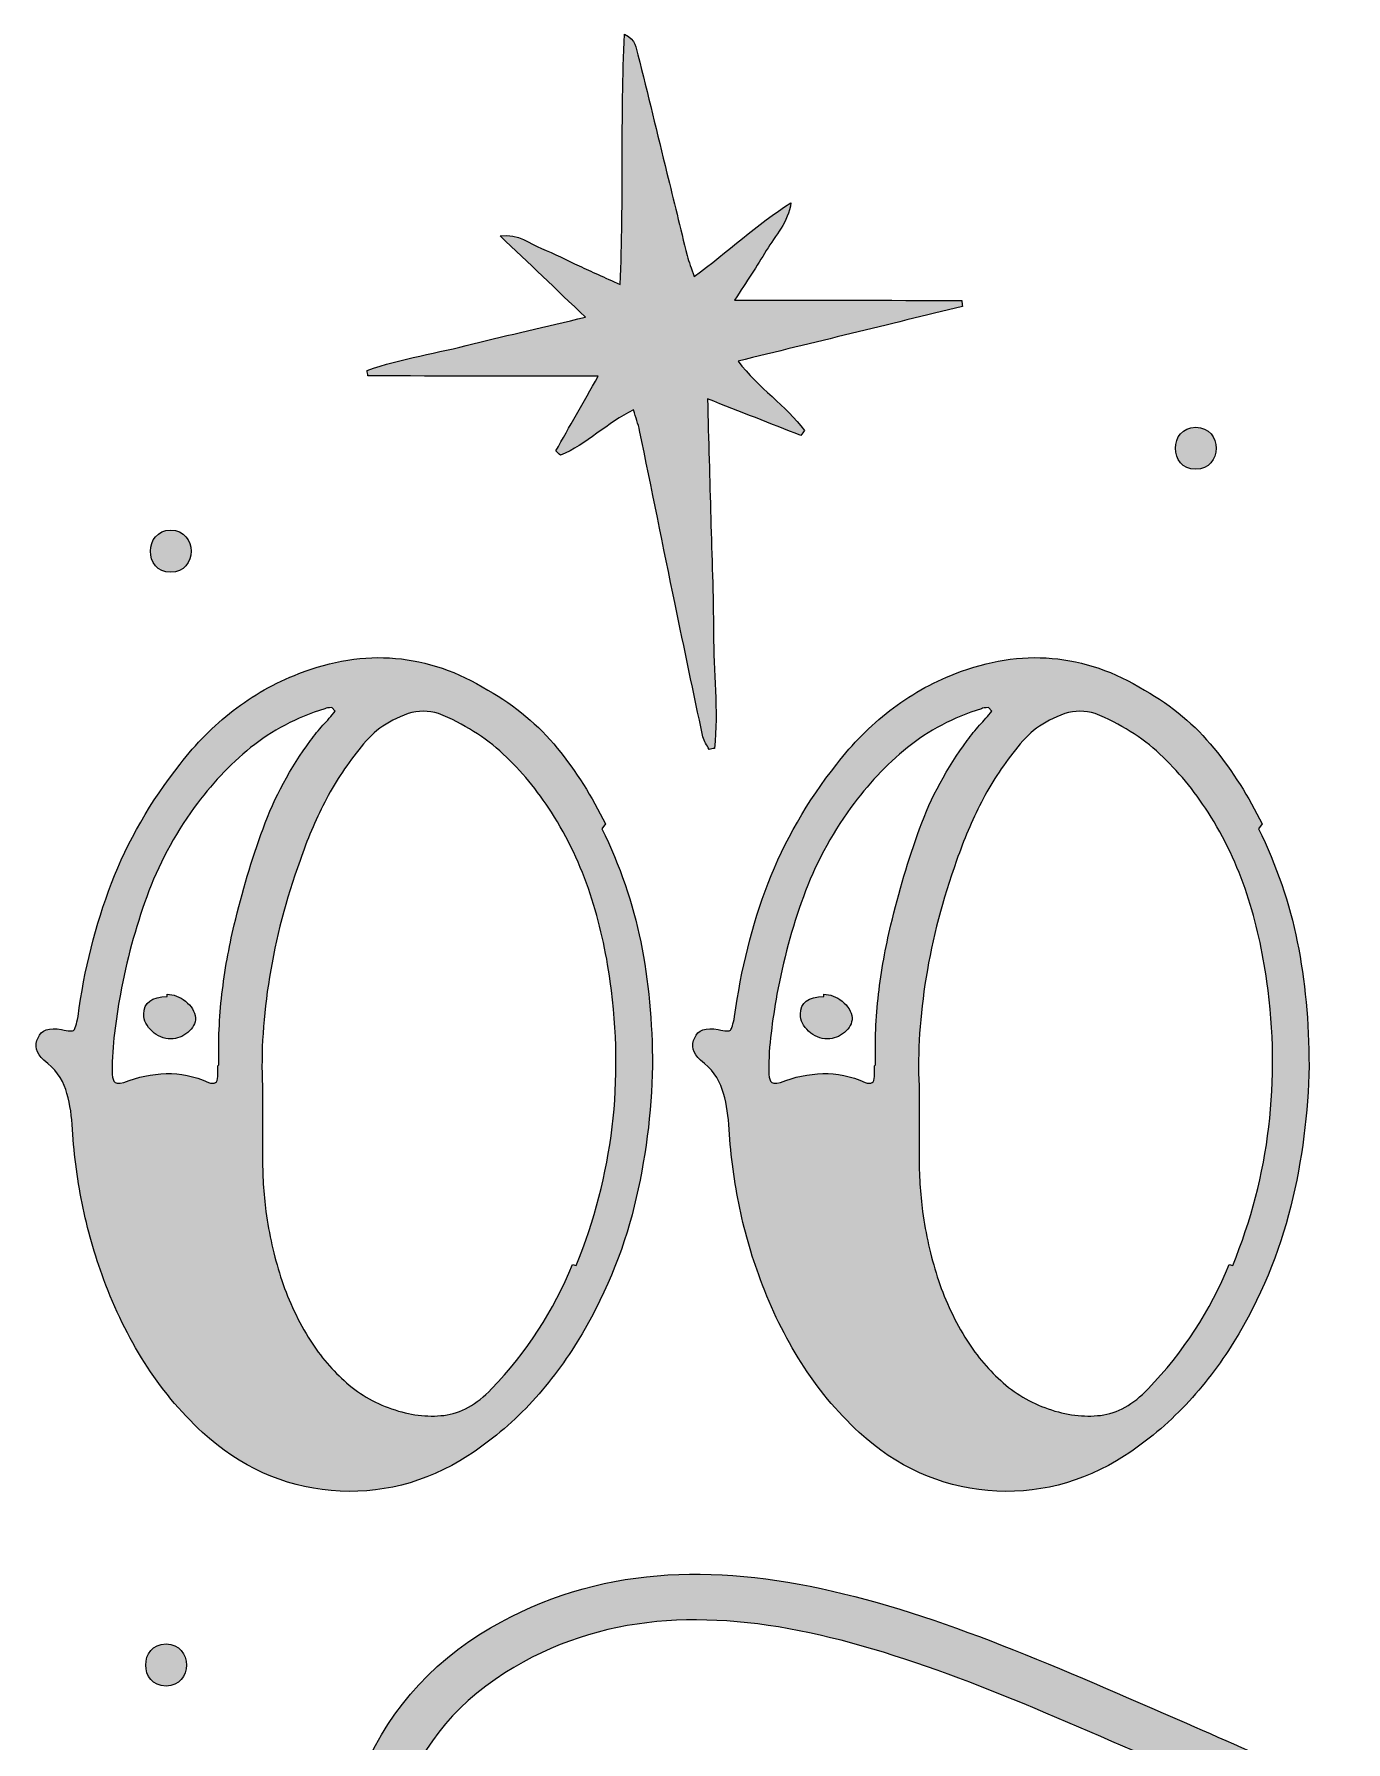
# Model space of a CAD drawing. Header units: inches. Extents: x 98 to 986, y -1004 to -77.
# Drawn here: x 409.9 to 668.2, y -412.8 to -76.6 of the extents above; entities that cross this region are included whole.
import ezdxf

# ---------------------------------------------------------------- set-up
doc = ezdxf.new("R2010")
doc.units = ezdxf.units.IN
doc.header["$MEASUREMENT"] = 0
doc.layers.add('Layer 1', color=7, linetype='Continuous')

# ---------------------------------------------------------------- blocks, each defined once
blk = doc.blocks.new('block 2')
at = {"layer": 'Layer 1', "true_color": 0x71020c}
h = blk.add_hatch(color=16, dxfattribs=at)
h.dxf.hatch_style = 2
edge = h.paths.add_edge_path()
edge.add_spline(control_points=[(521, -143.94), (518.01, -149.2), (515.32, -153.91), (512.64, -158.63), (512.94, -158.91), (513.24, -159.2), (513.53, -159.48), (518.75, -157.4), (522.71, -153.06), (527.93, -150.58), (528.38, -152.06), (528.86, -153.33), (529.13, -154.64), (531.48, -166.03), (533.78, -177.42), (536.13, -188.81), (537.92, -197.53), (539.74, -206.25), (541.61, -214.96), (541.79, -215.82), (542.4, -216.6), (542.82, -217.41), (543.17, -217.34), (543.52, -217.28), (543.88, -217.21), (544.69, -209.67), (543.68, -202.08), (543.68, -194.53), (543.68, -186.98), (543.34, -179.44), (543.14, -171.89), (542.94, -164.26), (542.73, -156.63), (542.5, -148.39), (549.04, -150.96), (554.97, -153.28), (560.9, -155.61), (561.14, -155.28), (561.37, -154.95), (561.61, -154.62), (557.99, -149.68), (552.53, -146.34), (548.53, -140.96), (563.57, -137.29), (578.13, -133.75), (592.69, -130.2), (592.65, -129.8), (592.61, -129.4), (592.56, -129), (577.92, -128.99), (563.27, -128.98), (547.83, -128.97), (550.23, -125.23), (552.24, -122.26), (554.08, -119.18), (555.87, -116.2), (558.41, -113.6), (558.94, -109.78), (552.26, -114.06), (546.47, -119.42), (539.9, -124.31), (539.34, -122.67), (538.82, -121.45), (538.5, -120.19), (537.15, -114.77), (535.85, -109.34), (534.52, -103.92), (532.62, -96.15), (530.76, -88.37), (528.78, -80.62), (528.45, -79.33), (528.45, -77.66), (526.18, -76.58), (525.32, -93.19), (526.1, -109.32), (525.29, -125.88), (522.14, -124.45), (519.68, -123.34), (517.22, -122.21), (514.75, -121.07), (512.35, -119.77), (509.82, -118.8), (507.45, -117.88), (505.41, -115.84), (501.68, -116.29), (507.41, -121.76), (512.6, -126.71), (518.46, -132.31), (510.55, -134.19), (503.41, -135.79), (496.32, -137.59), (489.39, -139.35), (482.24, -140.4), (475.49, -142.82), (475.54, -143.17), (475.6, -143.53), (475.65, -143.88), (490.52, -143.9), (505.39, -143.92), (521, -143.94)], knot_values=[0, 0, 0, 0, 1, 1, 1, 2, 2, 2, 3, 3, 3, 4, 4, 4, 5, 5, 5, 6, 6, 6, 7, 7, 7, 8, 8, 8, 9, 9, 9, 10, 10, 10, 11, 11, 11, 12, 12, 12, 13, 13, 13, 14, 14, 14, 15, 15, 15, 16, 16, 16, 17, 17, 17, 18, 18, 18, 19, 19, 19, 20, 20, 20, 21, 21, 21, 22, 22, 22, 23, 23, 23, 24, 24, 24, 25, 25, 25, 26, 26, 26, 27, 27, 27, 28, 28, 28, 29, 29, 29, 30, 30, 30, 31, 31, 31, 32, 32, 32, 33, 33, 33, 33], degree=3, periodic=1)
h = blk.add_hatch(color=16, dxfattribs=at)
h.dxf.hatch_style = 2
edge = h.paths.add_edge_path()
edge.add_spline(control_points=[(638.63, -162.27), (643.97, -162.27), (643.98, -153.98), (638.63, -153.98), (633.3, -153.98), (633.29, -162.27), (638.63, -162.27)], knot_values=[0, 0, 0, 0, 1, 1, 1, 2, 2, 2, 2], degree=3, periodic=1)
h = blk.add_hatch(color=16, dxfattribs=at)
h.dxf.hatch_style = 2
edge = h.paths.add_edge_path()
edge.add_spline(control_points=[(436.82, -182.54), (442.16, -182.54), (442.17, -174.25), (436.82, -174.25), (431.49, -174.25), (431.48, -182.54), (436.82, -182.54)], knot_values=[0, 0, 0, 0, 1, 1, 1, 2, 2, 2, 2], degree=3, periodic=1)
h = blk.add_hatch(color=16, dxfattribs=at)
h.dxf.hatch_style = 2
edge = h.paths.add_edge_path()
edge.add_spline(control_points=[(416.14, -284.37), (416.83, -286.53), (417.26, -288.84), (417.41, -291.31), (417.72, -296.55), (418.37, -301.71), (419.38, -306.8), (420.38, -311.89), (421.81, -316.9), (423.66, -321.84), (425.81, -327.7), (428.47, -333.13), (431.64, -338.14), (434.79, -343.15), (438.61, -347.74), (443.08, -351.9), (450.48, -358.69), (458.93, -362.5), (468.41, -363.35), (477.89, -364.19), (486.87, -361.92), (495.35, -356.53), (499.82, -353.6), (503.83, -350.24), (507.38, -346.47), (510.92, -342.69), (514.08, -338.57), (516.86, -334.09), (522.1, -325.46), (525.84, -316.55), (528.08, -307.38), (530.31, -298.21), (531.51, -288.99), (531.66, -279.74), (531.66, -271.11), (530.89, -262.97), (529.35, -255.34), (527.81, -247.71), (525.26, -240.27), (521.72, -233.03), (521.72, -233.03), (522.41, -232.1), (522.41, -232.1), (519.79, -226.7), (516.63, -221.73), (512.93, -217.18), (509.23, -212.64), (504.68, -208.82), (499.28, -205.73), (487.41, -198.49), (475, -197.41), (462.05, -202.5), (457.27, -204.35), (452.95, -206.78), (449.1, -209.78), (445.24, -212.79), (441.77, -216.3), (438.69, -220.31), (432.83, -227.71), (428.32, -235.53), (425.16, -243.78), (422, -252.03), (419.8, -260.78), (418.57, -270.03), (418.26, -271.57), (417.99, -272.46), (417.76, -272.69), (417.53, -272.92), (416.72, -272.88), (415.33, -272.57), (412.86, -272.11), (411.32, -272.65), (410.7, -274.19), (409.93, -275.74), (410.32, -277.2), (411.86, -278.59), (414.02, -280.28), (415.45, -282.21), (416.14, -284.37)], knot_values=[0, 0, 0, 0, 1, 1, 1, 2, 2, 2, 3, 3, 3, 4, 4, 4, 5, 5, 5, 6, 6, 6, 7, 7, 7, 8, 8, 8, 9, 9, 9, 10, 10, 10, 11, 11, 11, 12, 12, 12, 13, 13, 13, 14, 14, 14, 15, 15, 15, 16, 16, 16, 17, 17, 17, 18, 18, 18, 19, 19, 19, 20, 20, 20, 21, 21, 21, 22, 22, 22, 23, 23, 23, 24, 24, 24, 25, 25, 25, 26, 26, 26, 26], degree=3, periodic=1)
edge = h.paths.add_edge_path()
edge.add_spline(control_points=[(478, -213.25), (479.55, -212.09), (481.4, -211.13), (483.55, -210.36), (485.56, -209.75), (487.56, -209.75), (489.57, -210.36), (494.5, -212.37), (498.74, -215.03), (502.29, -218.34), (505.83, -221.66), (509, -225.47), (511.77, -229.79), (515.01, -234.87), (517.55, -240.23), (519.41, -245.86), (521.25, -251.49), (522.56, -257.23), (523.34, -263.09), (526.11, -282.67), (523.87, -301.33), (516.63, -319.06), (516.63, -319.06), (515.94, -318.83), (515.94, -318.83), (512.23, -327.93), (506.92, -336.1), (499.98, -343.34), (497.05, -346.43), (493.92, -348.16), (490.61, -348.55), (487.29, -348.93), (483.86, -348.51), (480.32, -347.27), (476.77, -346.04), (473.65, -344.19), (470.95, -341.72), (468.25, -339.26), (465.9, -336.4), (463.9, -333.17), (461.58, -329.31), (459.77, -325.34), (458.46, -321.26), (457.15, -317.17), (456.19, -312.89), (455.57, -308.42), (455.11, -304.88), (454.88, -301.18), (454.88, -297.32), (454.88, -293.47), (454.88, -288.92), (454.88, -283.67), (454.57, -277.05), (455.03, -269.91), (456.27, -262.28), (457.5, -254.65), (459.5, -246.98), (462.28, -239.27), (463.67, -235.26), (465.29, -231.45), (467.14, -227.82), (468.99, -224.2), (471.22, -220.77), (473.84, -217.53), (475.08, -215.83), (476.46, -214.41), (478, -213.25)], knot_values=[0, 0, 0, 0, 1, 1, 1, 2, 2, 2, 3, 3, 3, 4, 4, 4, 5, 5, 5, 6, 6, 6, 7, 7, 7, 8, 8, 8, 9, 9, 9, 10, 10, 10, 11, 11, 11, 12, 12, 12, 13, 13, 13, 14, 14, 14, 15, 15, 15, 16, 16, 16, 17, 17, 17, 18, 18, 18, 19, 19, 19, 20, 20, 20, 21, 21, 21, 22, 22, 22, 22], degree=3, periodic=1)
edge = h.paths.add_edge_path()
edge.add_spline(control_points=[(425.74, -273.27), (426.04, -270.8), (426.43, -268.26), (426.9, -265.63), (428.13, -259.01), (429.86, -252.61), (432.1, -246.44), (434.33, -240.27), (437.45, -234.41), (441.46, -228.86), (444.7, -224.39), (448.4, -220.46), (452.56, -217.07), (456.73, -213.68), (461.58, -211.13), (467.14, -209.43), (467.44, -209.28), (467.9, -209.2), (468.52, -209.2), (468.52, -209.2), (469.22, -209.9), (469.22, -209.9), (468.44, -210.82), (467.63, -211.75), (466.79, -212.67), (465.94, -213.6), (465.13, -214.6), (464.36, -215.68), (460.35, -221.08), (457.23, -226.86), (454.99, -233.03), (452.76, -239.19), (450.87, -245.51), (449.33, -251.99), (448.25, -256.46), (447.44, -261.01), (446.9, -265.63), (446.36, -270.26), (446.17, -274.89), (446.32, -279.51), (446.32, -279.51), (446.09, -279.74), (446.09, -279.74), (446.09, -279.74), (446.09, -281.82), (446.09, -281.82), (446.09, -283.06), (445.47, -283.44), (444.24, -282.98), (441.46, -281.75), (438.69, -281.17), (435.91, -281.25), (433.14, -281.33), (430.36, -281.9), (427.59, -282.98), (426.51, -283.29), (425.85, -283.21), (425.62, -282.75), (425.39, -282.29), (425.28, -281.67), (425.28, -280.9), (425.28, -278.28), (425.43, -275.74), (425.74, -273.27)], knot_values=[0, 0, 0, 0, 1, 1, 1, 2, 2, 2, 3, 3, 3, 4, 4, 4, 5, 5, 5, 6, 6, 6, 7, 7, 7, 8, 8, 8, 9, 9, 9, 10, 10, 10, 11, 11, 11, 12, 12, 12, 13, 13, 13, 14, 14, 14, 15, 15, 15, 16, 16, 16, 17, 17, 17, 18, 18, 18, 19, 19, 19, 20, 20, 20, 21, 21, 21, 21], degree=3, periodic=1)
h = blk.add_hatch(color=16, dxfattribs=at)
h.dxf.hatch_style = 2
edge = h.paths.add_edge_path()
edge.add_spline(control_points=[(578.38, -209.78), (574.52, -212.79), (571.05, -216.3), (567.97, -220.31), (562.11, -227.71), (557.6, -235.53), (554.44, -243.78), (551.28, -252.03), (549.08, -260.78), (547.85, -270.03), (547.54, -271.57), (547.27, -272.46), (547.04, -272.69), (546.81, -272.92), (546, -272.88), (544.61, -272.57), (542.14, -272.11), (540.6, -272.65), (539.99, -274.19), (539.21, -275.74), (539.6, -277.2), (541.14, -278.59), (543.3, -280.28), (544.73, -282.21), (545.42, -284.37), (546.11, -286.53), (546.54, -288.84), (546.69, -291.31), (547, -296.55), (547.65, -301.71), (548.66, -306.8), (549.66, -311.89), (551.09, -316.9), (552.94, -321.84), (555.09, -327.7), (557.75, -333.13), (560.92, -338.14), (564.08, -343.15), (567.89, -347.74), (572.36, -351.9), (579.76, -358.69), (588.21, -362.5), (597.69, -363.35), (607.17, -364.19), (616.15, -361.92), (624.63, -356.53), (629.1, -353.6), (633.11, -350.24), (636.66, -346.47), (640.2, -342.69), (643.36, -338.57), (646.14, -334.09), (651.38, -325.46), (655.12, -316.55), (657.36, -307.38), (659.59, -298.21), (660.79, -288.99), (660.94, -279.74), (660.94, -271.11), (660.17, -262.97), (658.63, -255.34), (657.09, -247.71), (654.54, -240.27), (651, -233.03), (651, -233.03), (651.69, -232.1), (651.69, -232.1), (649.07, -226.7), (645.91, -221.73), (642.21, -217.18), (638.51, -212.64), (633.96, -208.82), (628.56, -205.73), (616.69, -198.49), (604.28, -197.41), (591.33, -202.5), (586.55, -204.35), (582.23, -206.78), (578.38, -209.78)], knot_values=[0, 0, 0, 0, 1, 1, 1, 2, 2, 2, 3, 3, 3, 4, 4, 4, 5, 5, 5, 6, 6, 6, 7, 7, 7, 8, 8, 8, 9, 9, 9, 10, 10, 10, 11, 11, 11, 12, 12, 12, 13, 13, 13, 14, 14, 14, 15, 15, 15, 16, 16, 16, 17, 17, 17, 18, 18, 18, 19, 19, 19, 20, 20, 20, 21, 21, 21, 22, 22, 22, 23, 23, 23, 24, 24, 24, 25, 25, 25, 26, 26, 26, 26], degree=3, periodic=1)
edge = h.paths.add_edge_path()
edge.add_spline(control_points=[(607.29, -213.25), (608.83, -212.09), (610.68, -211.13), (612.84, -210.36), (614.84, -209.75), (616.84, -209.75), (618.85, -210.36), (623.78, -212.37), (628.02, -215.03), (631.57, -218.34), (635.11, -221.66), (638.28, -225.47), (641.05, -229.79), (644.29, -234.87), (646.83, -240.23), (648.69, -245.86), (650.54, -251.49), (651.84, -257.23), (652.62, -263.09), (655.39, -282.67), (653.15, -301.33), (645.91, -319.06), (645.91, -319.06), (645.22, -318.83), (645.22, -318.83), (641.52, -327.93), (636.2, -336.1), (629.26, -343.34), (626.33, -346.43), (623.21, -348.16), (619.89, -348.55), (616.57, -348.93), (613.14, -348.51), (609.6, -347.27), (606.05, -346.04), (602.93, -344.19), (600.23, -341.72), (597.53, -339.26), (595.18, -336.4), (593.18, -333.17), (590.87, -329.31), (589.05, -325.34), (587.74, -321.26), (586.43, -317.17), (585.47, -312.89), (584.85, -308.42), (584.39, -304.88), (584.16, -301.18), (584.16, -297.32), (584.16, -293.47), (584.16, -288.92), (584.16, -283.67), (583.85, -277.05), (584.31, -269.91), (585.55, -262.28), (586.78, -254.65), (588.78, -246.98), (591.56, -239.27), (592.95, -235.26), (594.57, -231.45), (596.42, -227.82), (598.27, -224.2), (600.5, -220.77), (603.12, -217.53), (604.36, -215.83), (605.74, -214.41), (607.29, -213.25)], knot_values=[0, 0, 0, 0, 1, 1, 1, 2, 2, 2, 3, 3, 3, 4, 4, 4, 5, 5, 5, 6, 6, 6, 7, 7, 7, 8, 8, 8, 9, 9, 9, 10, 10, 10, 11, 11, 11, 12, 12, 12, 13, 13, 13, 14, 14, 14, 15, 15, 15, 16, 16, 16, 17, 17, 17, 18, 18, 18, 19, 19, 19, 20, 20, 20, 21, 21, 21, 22, 22, 22, 22], degree=3, periodic=1)
edge = h.paths.add_edge_path()
edge.add_spline(control_points=[(597.8, -209.2), (597.8, -209.2), (598.5, -209.9), (598.5, -209.9), (597.73, -210.82), (596.92, -211.75), (596.07, -212.67), (595.22, -213.6), (594.41, -214.6), (593.64, -215.68), (589.63, -221.08), (586.51, -226.86), (584.27, -233.03), (582.04, -239.19), (580.15, -245.51), (578.61, -251.99), (577.53, -256.46), (576.72, -261.01), (576.18, -265.63), (575.64, -270.26), (575.45, -274.89), (575.6, -279.51), (575.6, -279.51), (575.37, -279.74), (575.37, -279.74), (575.37, -279.74), (575.37, -281.82), (575.37, -281.82), (575.37, -283.06), (574.75, -283.44), (573.52, -282.98), (570.74, -281.75), (567.97, -281.17), (565.19, -281.25), (562.42, -281.33), (559.65, -281.9), (556.87, -282.98), (555.79, -283.29), (555.13, -283.21), (554.9, -282.75), (554.67, -282.29), (554.56, -281.67), (554.56, -280.9), (554.56, -278.28), (554.71, -275.74), (555.02, -273.27), (555.33, -270.8), (555.71, -268.26), (556.18, -265.63), (557.41, -259.01), (559.14, -252.61), (561.38, -246.44), (563.61, -240.27), (566.73, -234.41), (570.74, -228.86), (573.98, -224.39), (577.68, -220.46), (581.85, -217.07), (586.01, -213.68), (590.87, -211.13), (596.42, -209.43), (596.72, -209.28), (597.19, -209.2), (597.8, -209.2)], knot_values=[0, 0, 0, 0, 1, 1, 1, 2, 2, 2, 3, 3, 3, 4, 4, 4, 5, 5, 5, 6, 6, 6, 7, 7, 7, 8, 8, 8, 9, 9, 9, 10, 10, 10, 11, 11, 11, 12, 12, 12, 13, 13, 13, 14, 14, 14, 15, 15, 15, 16, 16, 16, 17, 17, 17, 18, 18, 18, 19, 19, 19, 20, 20, 20, 21, 21, 21, 21], degree=3, periodic=1)
h = blk.add_hatch(color=16, dxfattribs=at)
h.dxf.hatch_style = 2
edge = h.paths.add_edge_path()
edge.add_spline(control_points=[(436.84, -274.42), (438.07, -274.42), (439.19, -274), (440.19, -273.15), (441.19, -272.31), (441.7, -271.34), (441.7, -270.26), (441.54, -269.03), (440.89, -267.95), (439.73, -267.02), (438.57, -266.1), (437.38, -265.63), (436.14, -265.63), (436.14, -265.63), (436.14, -266.1), (436.14, -266.1), (433.06, -266.1), (431.52, -267.25), (431.52, -269.57), (431.52, -270.8), (432.06, -271.92), (433.14, -272.92), (434.21, -273.92), (435.45, -274.42), (436.84, -274.42)], knot_values=[0, 0, 0, 0, 1, 1, 1, 2, 2, 2, 3, 3, 3, 4, 4, 4, 5, 5, 5, 6, 6, 6, 7, 7, 7, 8, 8, 8, 8], degree=3, periodic=1)
h = blk.add_hatch(color=16, dxfattribs=at)
h.dxf.hatch_style = 2
edge = h.paths.add_edge_path()
edge.add_spline(control_points=[(569.01, -267.02), (567.86, -266.1), (566.66, -265.63), (565.43, -265.63), (565.43, -265.63), (565.43, -266.1), (565.43, -266.1), (562.34, -266.1), (560.8, -267.25), (560.8, -269.57), (560.8, -270.8), (561.34, -271.92), (562.42, -272.92), (563.49, -273.92), (564.73, -274.42), (566.12, -274.42), (567.35, -274.42), (568.47, -274), (569.47, -273.15), (570.47, -272.31), (570.98, -271.34), (570.98, -270.26), (570.82, -269.03), (570.17, -267.95), (569.01, -267.02)], knot_values=[0, 0, 0, 0, 1, 1, 1, 2, 2, 2, 3, 3, 3, 4, 4, 4, 5, 5, 5, 6, 6, 6, 7, 7, 7, 8, 8, 8, 8], degree=3, periodic=1)
h = blk.add_hatch(color=16, dxfattribs=at)
h.dxf.hatch_style = 2
edge = h.paths.add_edge_path()
edge.add_spline(control_points=[(784.09, -546.56), (791.12, -546.56), (803.58, -544.32), (803.58, -571.48), (803.58, -587.77), (803.58, -604.39), (803.58, -620.68), (800.07, -653.91), (776.42, -676.91), (764.28, -642.41), (752.78, -610.14), (753.1, -489.69), (764.28, -458.7), (766.72, -451.84), (771.79, -446.75), (777.73, -443.93), (780.04, -443.31), (782.19, -442.61), (784.23, -441.85), (788.96, -441.01), (793.84, -441.52), (798.15, -443.68), (815.4, -452.31), (820.19, -480.42), (823.07, -497.35), (823.07, -497.35), (827.22, -497.35), (827.22, -497.35), (827.22, -497.35), (824.03, -429.62), (824.03, -429.62), (824.03, -429.62), (818.92, -429.62), (818.92, -429.62), (818.92, -432.82), (819.88, -442.4), (817, -444.64), (816.04, -445.6), (814.12, -445.28), (811.89, -443.04), (807.83, -439.31), (802.86, -436.64), (797.43, -434.84), (820.49, -417.81), (812.65, -388.56), (785.69, -377.22), (744.47, -360.29), (698.15, -388.41), (684.41, -428.34), (669.39, -423.55), (653.42, -416.52), (636.8, -409.17), (588.24, -388.09), (539.99, -365.4), (497.82, -391.6), (447.98, -422.91), (470.34, -504.06), (524.02, -499.27), (559.16, -496.08), (575.14, -457.42), (556.93, -435.69), (552.13, -430.26), (539.67, -421.31), (531.69, -422.59), (521.46, -424.19), (519.55, -440.48), (532, -443.04), (537.12, -444.32), (542.55, -442.72), (545.1, -437.29), (547.34, -438.89), (548.3, -439.84), (550.22, -442.08), (563.64, -458.7), (550.22, -488.09), (523.38, -490.33), (479.29, -494.16), (460.44, -425.79), (502.61, -399.27), (540.63, -375.31), (586.64, -397.35), (632.97, -417.48), (649.9, -424.83), (666.52, -432.18), (681.85, -436.97), (681.85, -436.97), (681.85, -437.29), (681.85, -437.61), (675.78, -461.25), (676.42, -486.81), (676.42, -511.09), (676.42, -511.09), (676.42, -609.18), (676.42, -609.18), (676.42, -609.18), (619.23, -434.09), (619.23, -434.09), (601.98, -434.09), (585.04, -434.09), (567.79, -434.09), (567.79, -434.09), (567.79, -439.53), (567.79, -439.53), (574.82, -439.53), (587.28, -437.29), (587.28, -464.45), (587.28, -464.45), (587.28, -634.74), (587.28, -634.74), (587.28, -661.9), (574.82, -659.66), (567.79, -659.66), (567.79, -659.66), (567.79, -665.09), (567.79, -665.09), (583.76, -665.09), (600.06, -665.09), (616.03, -665.09), (616.03, -665.09), (616.03, -659.66), (616.03, -659.66), (609, -659.66), (596.55, -661.9), (596.55, -634.74), (596.55, -634.74), (596.55, -480.74), (596.55, -480.74), (596.55, -480.74), (656.61, -665.09), (656.61, -665.09), (656.61, -665.09), (656.93, -665.09), (656.93, -665.09), (672.91, -665.09), (689.2, -665.09), (705.18, -665.09), (705.18, -665.09), (705.18, -659.66), (705.18, -659.66), (698.15, -659.66), (685.69, -661.9), (685.69, -634.74), (685.69, -634.74), (685.69, -510.77), (685.69, -510.77), (685.69, -486.81), (684.73, -463.17), (690.48, -439.53), (691.44, -439.53), (692.08, -439.84), (693.03, -440.16), (711.11, -444.43), (726.82, -446.61), (740.39, -447.22), (739.21, -448.42), (738.11, -449.69), (737.12, -451.03), (711.88, -484.89), (711.88, -616.21), (737.12, -649.76), (753.1, -671.48), (790.48, -675.63), (803.58, -646.24), (803.58, -646.24), (803.58, -665.41), (803.58, -665.41), (803.58, -665.41), (841.6, -665.41), (841.6, -665.41), (841.6, -665.41), (841.6, -571.48), (841.6, -571.48), (841.6, -544.32), (854.06, -546.56), (861.09, -546.56), (861.09, -546.56), (861.09, -541.12), (861.09, -541.12), (835.21, -541.12), (809.65, -541.12), (784.09, -541.12), (784.09, -541.12), (784.09, -546.56), (784.09, -546.56)], knot_values=[0, 0, 0, 0, 1, 1, 1, 2, 2, 2, 3, 3, 3, 4, 4, 4, 5, 5, 5, 6, 6, 6, 7, 7, 7, 8, 8, 8, 9, 9, 9, 10, 10, 10, 11, 11, 11, 12, 12, 12, 13, 13, 13, 14, 14, 14, 15, 15, 15, 16, 16, 16, 17, 17, 17, 18, 18, 18, 19, 19, 19, 20, 20, 20, 21, 21, 21, 22, 22, 22, 23, 23, 23, 24, 24, 24, 25, 25, 25, 26, 26, 26, 27, 27, 27, 28, 28, 28, 29, 29, 29, 30, 30, 30, 31, 31, 31, 32, 32, 32, 33, 33, 33, 34, 34, 34, 35, 35, 35, 36, 36, 36, 37, 37, 37, 38, 38, 38, 39, 39, 39, 40, 40, 40, 41, 41, 41, 42, 42, 42, 43, 43, 43, 44, 44, 44, 45, 45, 45, 46, 46, 46, 47, 47, 47, 48, 48, 48, 49, 49, 49, 50, 50, 50, 51, 51, 51, 52, 52, 52, 53, 53, 53, 54, 54, 54, 55, 55, 55, 56, 56, 56, 57, 57, 57, 58, 58, 58, 59, 59, 59, 60, 60, 60, 61, 61, 61, 61], degree=3, periodic=1)
edge = h.paths.add_edge_path()
edge.add_spline(control_points=[(694.95, -431.22), (694.31, -431.22), (693.67, -430.9), (693.35, -430.9), (705.49, -396.07), (746.07, -370.83), (782.49, -385.85), (803.26, -394.16), (810.29, -416.52), (789.52, -429.3), (787.83, -430.36), (785.92, -431.34), (783.85, -432.24), (773.37, -431.6), (762.42, -433.73), (753.2, -438.21), (737.84, -438.73), (718.58, -436.78), (694.95, -431.22)], knot_values=[0, 0, 0, 0, 1, 1, 1, 2, 2, 2, 3, 3, 3, 4, 4, 4, 5, 5, 5, 6, 6, 6, 6], degree=3, periodic=1)
h = blk.add_hatch(color=16, dxfattribs=at)
h.dxf.hatch_style = 2
edge = h.paths.add_edge_path()
edge.add_spline(control_points=[(435.9, -393.57), (430.56, -393.57), (430.56, -401.87), (435.9, -401.87), (441.24, -401.87), (441.25, -393.57), (435.9, -393.57)], knot_values=[0, 0, 0, 0, 1, 1, 1, 2, 2, 2, 2], degree=3, periodic=1)
at = {"layer": 'Layer 1', "lineweight": 0}
for points, knots in [([(521, -143.94), (518.01, -149.2), (515.32, -153.91), (512.64, -158.63), (512.94, -158.91), (513.24, -159.2), (513.53, -159.48), (518.75, -157.4), (522.71, -153.06), (527.93, -150.58), (528.38, -152.06), (528.86, -153.33), (529.13, -154.64), (531.48, -166.03), (533.78, -177.42), (536.13, -188.81), (537.92, -197.53), (539.74, -206.25), (541.61, -214.96), (541.79, -215.82), (542.4, -216.6), (542.82, -217.41), (543.17, -217.34), (543.52, -217.28), (543.88, -217.21), (544.69, -209.67), (543.68, -202.08), (543.68, -194.53), (543.68, -186.98), (543.34, -179.44), (543.14, -171.89), (542.94, -164.26), (542.73, -156.63), (542.5, -148.39), (549.04, -150.96), (554.97, -153.28), (560.9, -155.61), (561.14, -155.28), (561.37, -154.95), (561.61, -154.62), (557.99, -149.68), (552.53, -146.34), (548.53, -140.96), (563.57, -137.29), (578.13, -133.75), (592.69, -130.2), (592.65, -129.8), (592.61, -129.4), (592.56, -129), (577.92, -128.99), (563.27, -128.98), (547.83, -128.97), (550.23, -125.23), (552.24, -122.26), (554.08, -119.18), (555.87, -116.2), (558.41, -113.6), (558.94, -109.78), (552.26, -114.06), (546.47, -119.42), (539.9, -124.31), (539.34, -122.67), (538.82, -121.45), (538.5, -120.19), (537.15, -114.77), (535.85, -109.34), (534.52, -103.92), (532.62, -96.15), (530.76, -88.37), (528.78, -80.62), (528.45, -79.33), (528.45, -77.66), (526.18, -76.58), (525.32, -93.19), (526.1, -109.32), (525.29, -125.88), (522.14, -124.45), (519.68, -123.34), (517.22, -122.21), (514.75, -121.07), (512.35, -119.77), (509.82, -118.8), (507.45, -117.88), (505.41, -115.84), (501.68, -116.29), (507.41, -121.76), (512.6, -126.71), (518.46, -132.31), (510.55, -134.19), (503.41, -135.79), (496.32, -137.59), (489.39, -139.35), (482.24, -140.4), (475.49, -142.82), (475.54, -143.17), (475.6, -143.53), (475.65, -143.88), (490.52, -143.9), (505.39, -143.92), (521, -143.94)], [0, 0, 0, 0, 1, 1, 1, 2, 2, 2, 3, 3, 3, 4, 4, 4, 5, 5, 5, 6, 6, 6, 7, 7, 7, 8, 8, 8, 9, 9, 9, 10, 10, 10, 11, 11, 11, 12, 12, 12, 13, 13, 13, 14, 14, 14, 15, 15, 15, 16, 16, 16, 17, 17, 17, 18, 18, 18, 19, 19, 19, 20, 20, 20, 21, 21, 21, 22, 22, 22, 23, 23, 23, 24, 24, 24, 25, 25, 25, 26, 26, 26, 27, 27, 27, 28, 28, 28, 29, 29, 29, 30, 30, 30, 31, 31, 31, 32, 32, 32, 33, 33, 33, 33]), ([(638.63, -162.27), (643.97, -162.27), (643.98, -153.98), (638.63, -153.98), (633.3, -153.98), (633.29, -162.27), (638.63, -162.27)], [0, 0, 0, 0, 1, 1, 1, 2, 2, 2, 2]), ([(436.82, -182.54), (442.16, -182.54), (442.17, -174.25), (436.82, -174.25), (431.49, -174.25), (431.48, -182.54), (436.82, -182.54)], [0, 0, 0, 0, 1, 1, 1, 2, 2, 2, 2]), ([(416.14, -284.37), (416.83, -286.53), (417.26, -288.84), (417.41, -291.31), (417.72, -296.55), (418.37, -301.71), (419.38, -306.8), (420.38, -311.89), (421.81, -316.9), (423.66, -321.84), (425.81, -327.7), (428.47, -333.13), (431.64, -338.14), (434.79, -343.15), (438.61, -347.74), (443.08, -351.9), (450.48, -358.69), (458.93, -362.5), (468.41, -363.35), (477.89, -364.19), (486.87, -361.92), (495.35, -356.53), (499.82, -353.6), (503.83, -350.24), (507.38, -346.47), (510.92, -342.69), (514.08, -338.57), (516.86, -334.09), (522.1, -325.46), (525.84, -316.55), (528.08, -307.38), (530.31, -298.21), (531.51, -288.99), (531.66, -279.74), (531.66, -271.11), (530.89, -262.97), (529.35, -255.34), (527.81, -247.71), (525.26, -240.27), (521.72, -233.03), (521.72, -233.03), (522.41, -232.1), (522.41, -232.1), (519.79, -226.7), (516.63, -221.73), (512.93, -217.18), (509.23, -212.64), (504.68, -208.82), (499.28, -205.73), (487.41, -198.49), (475, -197.41), (462.05, -202.5), (457.27, -204.35), (452.95, -206.78), (449.1, -209.78), (445.24, -212.79), (441.77, -216.3), (438.69, -220.31), (432.83, -227.71), (428.32, -235.53), (425.16, -243.78), (422, -252.03), (419.8, -260.78), (418.57, -270.03), (418.26, -271.57), (417.99, -272.46), (417.76, -272.69), (417.53, -272.92), (416.72, -272.88), (415.33, -272.57), (412.86, -272.11), (411.32, -272.65), (410.7, -274.19), (409.93, -275.74), (410.32, -277.2), (411.86, -278.59), (414.02, -280.28), (415.45, -282.21), (416.14, -284.37)], [0, 0, 0, 0, 1, 1, 1, 2, 2, 2, 3, 3, 3, 4, 4, 4, 5, 5, 5, 6, 6, 6, 7, 7, 7, 8, 8, 8, 9, 9, 9, 10, 10, 10, 11, 11, 11, 12, 12, 12, 13, 13, 13, 14, 14, 14, 15, 15, 15, 16, 16, 16, 17, 17, 17, 18, 18, 18, 19, 19, 19, 20, 20, 20, 21, 21, 21, 22, 22, 22, 23, 23, 23, 24, 24, 24, 25, 25, 25, 26, 26, 26, 26]), ([(578.38, -209.78), (574.52, -212.79), (571.05, -216.3), (567.97, -220.31), (562.11, -227.71), (557.6, -235.53), (554.44, -243.78), (551.28, -252.03), (549.08, -260.78), (547.85, -270.03), (547.54, -271.57), (547.27, -272.46), (547.04, -272.69), (546.81, -272.92), (546, -272.88), (544.61, -272.57), (542.14, -272.11), (540.6, -272.65), (539.99, -274.19), (539.21, -275.74), (539.6, -277.2), (541.14, -278.59), (543.3, -280.28), (544.73, -282.21), (545.42, -284.37), (546.11, -286.53), (546.54, -288.84), (546.69, -291.31), (547, -296.55), (547.65, -301.71), (548.66, -306.8), (549.66, -311.89), (551.09, -316.9), (552.94, -321.84), (555.09, -327.7), (557.75, -333.13), (560.92, -338.14), (564.08, -343.15), (567.89, -347.74), (572.36, -351.9), (579.76, -358.69), (588.21, -362.5), (597.69, -363.35), (607.17, -364.19), (616.15, -361.92), (624.63, -356.53), (629.1, -353.6), (633.11, -350.24), (636.66, -346.47), (640.2, -342.69), (643.36, -338.57), (646.14, -334.09), (651.38, -325.46), (655.12, -316.55), (657.36, -307.38), (659.59, -298.21), (660.79, -288.99), (660.94, -279.74), (660.94, -271.11), (660.17, -262.97), (658.63, -255.34), (657.09, -247.71), (654.54, -240.27), (651, -233.03), (651, -233.03), (651.69, -232.1), (651.69, -232.1), (649.07, -226.7), (645.91, -221.73), (642.21, -217.18), (638.51, -212.64), (633.96, -208.82), (628.56, -205.73), (616.69, -198.49), (604.28, -197.41), (591.33, -202.5), (586.55, -204.35), (582.23, -206.78), (578.38, -209.78)], [0, 0, 0, 0, 1, 1, 1, 2, 2, 2, 3, 3, 3, 4, 4, 4, 5, 5, 5, 6, 6, 6, 7, 7, 7, 8, 8, 8, 9, 9, 9, 10, 10, 10, 11, 11, 11, 12, 12, 12, 13, 13, 13, 14, 14, 14, 15, 15, 15, 16, 16, 16, 17, 17, 17, 18, 18, 18, 19, 19, 19, 20, 20, 20, 21, 21, 21, 22, 22, 22, 23, 23, 23, 24, 24, 24, 25, 25, 25, 26, 26, 26, 26]), ([(425.74, -273.27), (426.04, -270.8), (426.43, -268.26), (426.9, -265.63), (428.13, -259.01), (429.86, -252.61), (432.1, -246.44), (434.33, -240.27), (437.45, -234.41), (441.46, -228.86), (444.7, -224.39), (448.4, -220.46), (452.56, -217.07), (456.73, -213.68), (461.58, -211.13), (467.14, -209.43), (467.44, -209.28), (467.9, -209.2), (468.52, -209.2), (468.52, -209.2), (469.22, -209.9), (469.22, -209.9), (468.44, -210.82), (467.63, -211.75), (466.79, -212.67), (465.94, -213.6), (465.13, -214.6), (464.36, -215.68), (460.35, -221.08), (457.23, -226.86), (454.99, -233.03), (452.76, -239.19), (450.87, -245.51), (449.33, -251.99), (448.25, -256.46), (447.44, -261.01), (446.9, -265.63), (446.36, -270.26), (446.17, -274.89), (446.32, -279.51), (446.32, -279.51), (446.09, -279.74), (446.09, -279.74), (446.09, -279.74), (446.09, -281.82), (446.09, -281.82), (446.09, -283.06), (445.47, -283.44), (444.24, -282.98), (441.46, -281.75), (438.69, -281.17), (435.91, -281.25), (433.14, -281.33), (430.36, -281.9), (427.59, -282.98), (426.51, -283.29), (425.85, -283.21), (425.62, -282.75), (425.39, -282.29), (425.28, -281.67), (425.28, -280.9), (425.28, -278.28), (425.43, -275.74), (425.74, -273.27)], [0, 0, 0, 0, 1, 1, 1, 2, 2, 2, 3, 3, 3, 4, 4, 4, 5, 5, 5, 6, 6, 6, 7, 7, 7, 8, 8, 8, 9, 9, 9, 10, 10, 10, 11, 11, 11, 12, 12, 12, 13, 13, 13, 14, 14, 14, 15, 15, 15, 16, 16, 16, 17, 17, 17, 18, 18, 18, 19, 19, 19, 20, 20, 20, 21, 21, 21, 21]), ([(478, -213.25), (479.55, -212.09), (481.4, -211.13), (483.55, -210.36), (485.56, -209.75), (487.56, -209.75), (489.57, -210.36), (494.5, -212.37), (498.74, -215.03), (502.29, -218.34), (505.83, -221.66), (509, -225.47), (511.77, -229.79), (515.01, -234.87), (517.55, -240.23), (519.41, -245.86), (521.25, -251.49), (522.56, -257.23), (523.34, -263.09), (526.11, -282.67), (523.87, -301.33), (516.63, -319.06), (516.63, -319.06), (515.94, -318.83), (515.94, -318.83), (512.23, -327.93), (506.92, -336.1), (499.98, -343.34), (497.05, -346.43), (493.92, -348.16), (490.61, -348.55), (487.29, -348.93), (483.86, -348.51), (480.32, -347.27), (476.77, -346.04), (473.65, -344.19), (470.95, -341.72), (468.25, -339.26), (465.9, -336.4), (463.9, -333.17), (461.58, -329.31), (459.77, -325.34), (458.46, -321.26), (457.15, -317.17), (456.19, -312.89), (455.57, -308.42), (455.11, -304.88), (454.88, -301.18), (454.88, -297.32), (454.88, -293.47), (454.88, -288.92), (454.88, -283.67), (454.57, -277.05), (455.03, -269.91), (456.27, -262.28), (457.5, -254.65), (459.5, -246.98), (462.28, -239.27), (463.67, -235.26), (465.29, -231.45), (467.14, -227.82), (468.99, -224.2), (471.22, -220.77), (473.84, -217.53), (475.08, -215.83), (476.46, -214.41), (478, -213.25)], [0, 0, 0, 0, 1, 1, 1, 2, 2, 2, 3, 3, 3, 4, 4, 4, 5, 5, 5, 6, 6, 6, 7, 7, 7, 8, 8, 8, 9, 9, 9, 10, 10, 10, 11, 11, 11, 12, 12, 12, 13, 13, 13, 14, 14, 14, 15, 15, 15, 16, 16, 16, 17, 17, 17, 18, 18, 18, 19, 19, 19, 20, 20, 20, 21, 21, 21, 22, 22, 22, 22]), ([(597.8, -209.2), (597.8, -209.2), (598.5, -209.9), (598.5, -209.9), (597.73, -210.82), (596.92, -211.75), (596.07, -212.67), (595.22, -213.6), (594.41, -214.6), (593.64, -215.68), (589.63, -221.08), (586.51, -226.86), (584.27, -233.03), (582.04, -239.19), (580.15, -245.51), (578.61, -251.99), (577.53, -256.46), (576.72, -261.01), (576.18, -265.63), (575.64, -270.26), (575.45, -274.89), (575.6, -279.51), (575.6, -279.51), (575.37, -279.74), (575.37, -279.74), (575.37, -279.74), (575.37, -281.82), (575.37, -281.82), (575.37, -283.06), (574.75, -283.44), (573.52, -282.98), (570.74, -281.75), (567.97, -281.17), (565.19, -281.25), (562.42, -281.33), (559.65, -281.9), (556.87, -282.98), (555.79, -283.29), (555.13, -283.21), (554.9, -282.75), (554.67, -282.29), (554.56, -281.67), (554.56, -280.9), (554.56, -278.28), (554.71, -275.74), (555.02, -273.27), (555.33, -270.8), (555.71, -268.26), (556.18, -265.63), (557.41, -259.01), (559.14, -252.61), (561.38, -246.44), (563.61, -240.27), (566.73, -234.41), (570.74, -228.86), (573.98, -224.39), (577.68, -220.46), (581.85, -217.07), (586.01, -213.68), (590.87, -211.13), (596.42, -209.43), (596.72, -209.28), (597.19, -209.2), (597.8, -209.2)], [0, 0, 0, 0, 1, 1, 1, 2, 2, 2, 3, 3, 3, 4, 4, 4, 5, 5, 5, 6, 6, 6, 7, 7, 7, 8, 8, 8, 9, 9, 9, 10, 10, 10, 11, 11, 11, 12, 12, 12, 13, 13, 13, 14, 14, 14, 15, 15, 15, 16, 16, 16, 17, 17, 17, 18, 18, 18, 19, 19, 19, 20, 20, 20, 21, 21, 21, 21]), ([(607.29, -213.25), (608.83, -212.09), (610.68, -211.13), (612.84, -210.36), (614.84, -209.75), (616.84, -209.75), (618.85, -210.36), (623.78, -212.37), (628.02, -215.03), (631.57, -218.34), (635.11, -221.66), (638.28, -225.47), (641.05, -229.79), (644.29, -234.87), (646.83, -240.23), (648.69, -245.86), (650.54, -251.49), (651.84, -257.23), (652.62, -263.09), (655.39, -282.67), (653.15, -301.33), (645.91, -319.06), (645.91, -319.06), (645.22, -318.83), (645.22, -318.83), (641.52, -327.93), (636.2, -336.1), (629.26, -343.34), (626.33, -346.43), (623.21, -348.16), (619.89, -348.55), (616.57, -348.93), (613.14, -348.51), (609.6, -347.27), (606.05, -346.04), (602.93, -344.19), (600.23, -341.72), (597.53, -339.26), (595.18, -336.4), (593.18, -333.17), (590.87, -329.31), (589.05, -325.34), (587.74, -321.26), (586.43, -317.17), (585.47, -312.89), (584.85, -308.42), (584.39, -304.88), (584.16, -301.18), (584.16, -297.32), (584.16, -293.47), (584.16, -288.92), (584.16, -283.67), (583.85, -277.05), (584.31, -269.91), (585.55, -262.28), (586.78, -254.65), (588.78, -246.98), (591.56, -239.27), (592.95, -235.26), (594.57, -231.45), (596.42, -227.82), (598.27, -224.2), (600.5, -220.77), (603.12, -217.53), (604.36, -215.83), (605.74, -214.41), (607.29, -213.25)], [0, 0, 0, 0, 1, 1, 1, 2, 2, 2, 3, 3, 3, 4, 4, 4, 5, 5, 5, 6, 6, 6, 7, 7, 7, 8, 8, 8, 9, 9, 9, 10, 10, 10, 11, 11, 11, 12, 12, 12, 13, 13, 13, 14, 14, 14, 15, 15, 15, 16, 16, 16, 17, 17, 17, 18, 18, 18, 19, 19, 19, 20, 20, 20, 21, 21, 21, 22, 22, 22, 22]), ([(436.84, -274.42), (438.07, -274.42), (439.19, -274), (440.19, -273.15), (441.19, -272.31), (441.7, -271.34), (441.7, -270.26), (441.54, -269.03), (440.89, -267.95), (439.73, -267.02), (438.57, -266.1), (437.38, -265.63), (436.14, -265.63), (436.14, -265.63), (436.14, -266.1), (436.14, -266.1), (433.06, -266.1), (431.52, -267.25), (431.52, -269.57), (431.52, -270.8), (432.06, -271.92), (433.14, -272.92), (434.21, -273.92), (435.45, -274.42), (436.84, -274.42)], [0, 0, 0, 0, 1, 1, 1, 2, 2, 2, 3, 3, 3, 4, 4, 4, 5, 5, 5, 6, 6, 6, 7, 7, 7, 8, 8, 8, 8]), ([(569.01, -267.02), (567.86, -266.1), (566.66, -265.63), (565.43, -265.63), (565.43, -265.63), (565.43, -266.1), (565.43, -266.1), (562.34, -266.1), (560.8, -267.25), (560.8, -269.57), (560.8, -270.8), (561.34, -271.92), (562.42, -272.92), (563.49, -273.92), (564.73, -274.42), (566.12, -274.42), (567.35, -274.42), (568.47, -274), (569.47, -273.15), (570.47, -272.31), (570.98, -271.34), (570.98, -270.26), (570.82, -269.03), (570.17, -267.95), (569.01, -267.02)], [0, 0, 0, 0, 1, 1, 1, 2, 2, 2, 3, 3, 3, 4, 4, 4, 5, 5, 5, 6, 6, 6, 7, 7, 7, 8, 8, 8, 8]), ([(784.09, -546.56), (791.12, -546.56), (803.58, -544.32), (803.58, -571.48), (803.58, -587.77), (803.58, -604.39), (803.58, -620.68), (800.07, -653.91), (776.42, -676.91), (764.28, -642.41), (752.78, -610.14), (753.1, -489.69), (764.28, -458.7), (766.72, -451.84), (771.79, -446.75), (777.73, -443.93), (780.04, -443.31), (782.19, -442.61), (784.23, -441.85), (788.96, -441.01), (793.84, -441.52), (798.15, -443.68), (815.4, -452.31), (820.19, -480.42), (823.07, -497.35), (823.07, -497.35), (827.22, -497.35), (827.22, -497.35), (827.22, -497.35), (824.03, -429.62), (824.03, -429.62), (824.03, -429.62), (818.92, -429.62), (818.92, -429.62), (818.92, -432.82), (819.88, -442.4), (817, -444.64), (816.04, -445.6), (814.12, -445.28), (811.89, -443.04), (807.83, -439.31), (802.86, -436.64), (797.43, -434.84), (820.49, -417.81), (812.65, -388.56), (785.69, -377.22), (744.47, -360.29), (698.15, -388.41), (684.41, -428.34), (669.39, -423.55), (653.42, -416.52), (636.8, -409.17), (588.24, -388.09), (539.99, -365.4), (497.82, -391.6), (447.98, -422.91), (470.34, -504.06), (524.02, -499.27), (559.16, -496.08), (575.14, -457.42), (556.93, -435.69), (552.13, -430.26), (539.67, -421.31), (531.69, -422.59), (521.46, -424.19), (519.55, -440.48), (532, -443.04), (537.12, -444.32), (542.55, -442.72), (545.1, -437.29), (547.34, -438.89), (548.3, -439.84), (550.22, -442.08), (563.64, -458.7), (550.22, -488.09), (523.38, -490.33), (479.29, -494.16), (460.44, -425.79), (502.61, -399.27), (540.63, -375.31), (586.64, -397.35), (632.97, -417.48), (649.9, -424.83), (666.52, -432.18), (681.85, -436.97), (681.85, -436.97), (681.85, -437.29), (681.85, -437.61), (675.78, -461.25), (676.42, -486.81), (676.42, -511.09), (676.42, -511.09), (676.42, -609.18), (676.42, -609.18), (676.42, -609.18), (619.23, -434.09), (619.23, -434.09), (601.98, -434.09), (585.04, -434.09), (567.79, -434.09), (567.79, -434.09), (567.79, -439.53), (567.79, -439.53), (574.82, -439.53), (587.28, -437.29), (587.28, -464.45), (587.28, -464.45), (587.28, -634.74), (587.28, -634.74), (587.28, -661.9), (574.82, -659.66), (567.79, -659.66), (567.79, -659.66), (567.79, -665.09), (567.79, -665.09), (583.76, -665.09), (600.06, -665.09), (616.03, -665.09), (616.03, -665.09), (616.03, -659.66), (616.03, -659.66), (609, -659.66), (596.55, -661.9), (596.55, -634.74), (596.55, -634.74), (596.55, -480.74), (596.55, -480.74), (596.55, -480.74), (656.61, -665.09), (656.61, -665.09), (656.61, -665.09), (656.93, -665.09), (656.93, -665.09), (672.91, -665.09), (689.2, -665.09), (705.18, -665.09), (705.18, -665.09), (705.18, -659.66), (705.18, -659.66), (698.15, -659.66), (685.69, -661.9), (685.69, -634.74), (685.69, -634.74), (685.69, -510.77), (685.69, -510.77), (685.69, -486.81), (684.73, -463.17), (690.48, -439.53), (691.44, -439.53), (692.08, -439.84), (693.03, -440.16), (711.11, -444.43), (726.82, -446.61), (740.39, -447.22), (739.21, -448.42), (738.11, -449.69), (737.12, -451.03), (711.88, -484.89), (711.88, -616.21), (737.12, -649.76), (753.1, -671.48), (790.48, -675.63), (803.58, -646.24), (803.58, -646.24), (803.58, -665.41), (803.58, -665.41), (803.58, -665.41), (841.6, -665.41), (841.6, -665.41), (841.6, -665.41), (841.6, -571.48), (841.6, -571.48), (841.6, -544.32), (854.06, -546.56), (861.09, -546.56), (861.09, -546.56), (861.09, -541.12), (861.09, -541.12), (835.21, -541.12), (809.65, -541.12), (784.09, -541.12), (784.09, -541.12), (784.09, -546.56), (784.09, -546.56)], [0, 0, 0, 0, 1, 1, 1, 2, 2, 2, 3, 3, 3, 4, 4, 4, 5, 5, 5, 6, 6, 6, 7, 7, 7, 8, 8, 8, 9, 9, 9, 10, 10, 10, 11, 11, 11, 12, 12, 12, 13, 13, 13, 14, 14, 14, 15, 15, 15, 16, 16, 16, 17, 17, 17, 18, 18, 18, 19, 19, 19, 20, 20, 20, 21, 21, 21, 22, 22, 22, 23, 23, 23, 24, 24, 24, 25, 25, 25, 26, 26, 26, 27, 27, 27, 28, 28, 28, 29, 29, 29, 30, 30, 30, 31, 31, 31, 32, 32, 32, 33, 33, 33, 34, 34, 34, 35, 35, 35, 36, 36, 36, 37, 37, 37, 38, 38, 38, 39, 39, 39, 40, 40, 40, 41, 41, 41, 42, 42, 42, 43, 43, 43, 44, 44, 44, 45, 45, 45, 46, 46, 46, 47, 47, 47, 48, 48, 48, 49, 49, 49, 50, 50, 50, 51, 51, 51, 52, 52, 52, 53, 53, 53, 54, 54, 54, 55, 55, 55, 56, 56, 56, 57, 57, 57, 58, 58, 58, 59, 59, 59, 60, 60, 60, 61, 61, 61, 61]), ([(435.9, -393.57), (430.56, -393.57), (430.56, -401.87), (435.9, -401.87), (441.24, -401.87), (441.25, -393.57), (435.9, -393.57)], [0, 0, 0, 0, 1, 1, 1, 2, 2, 2, 2])]:
    blk.add_open_spline(points, degree=3, knots=knots, dxfattribs=at)

msp = doc.modelspace()

# ---------------------------------------------------------------- block references
at = {"layer": 'Layer 1'}
msp.add_blockref('block 2', (0, 0), dxfattribs=at)

doc.saveas('drawing.dxf')
